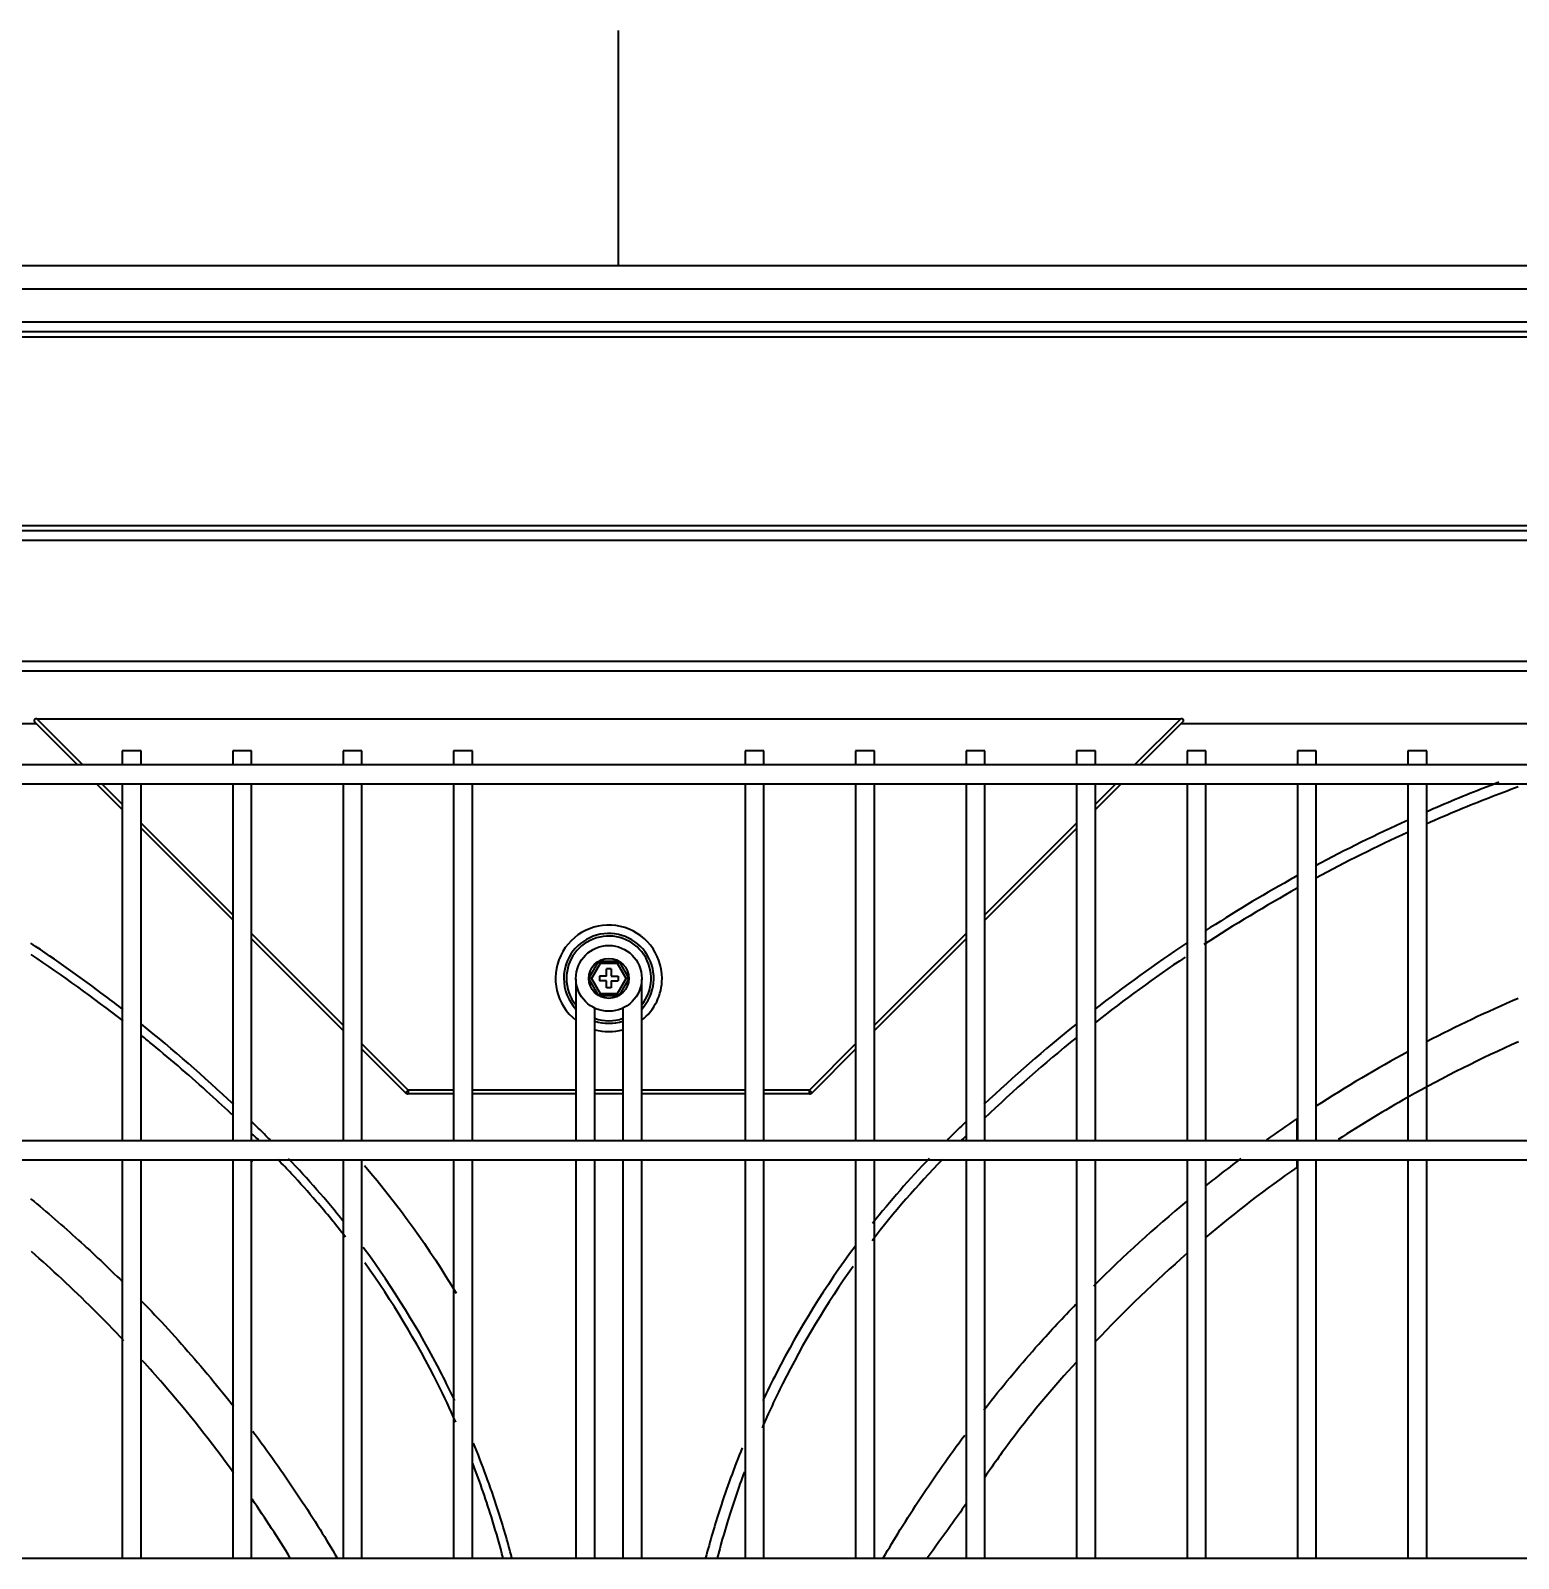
# Model space of a CAD drawing. Extents: x 58467 to 79089, y -33726 to -17391.
# Drawn here: x 72324.91 to 72356.55, y -19709.47 to -19676.97 of the extents above; entities that cross this region are included whole.
import ezdxf

# ---------------------------------------------------------------- set-up
doc = ezdxf.new("R2010")
doc.units = 0
doc.header["$LTSCALE"] = 100
doc.layers.add('+ENTE-ST-DOSEME USTU KONDDRENAJ', color=110, linetype='DOSEMEUSTUKONDENSDRENAJ_LINE', lineweight=40)
doc.linetypes.add('DOSEMEUSTUKONDENSDRENAJ_LINE', pattern='A,300,-40,["CD",Standard,S=15,R=0,X=-35,Y=-7.5],0', length=340)

# ---------------------------------------------------------------- blocks, each defined once
blk = doc.blocks.new('4. KAT SOL')
at = {"color": 3}
for p, q in [((54125.214, -32383.052, -3.539), (54125.214, -32378.052, -3.539)), ((54067.032, -32383.052, -3.539), (54183.034, -32383.052, -3.539)), ((54183.034, -32383.552, -3.539), (54067.032, -32383.552, -3.539)), ((54072.439, -32384.248, -3.539), (54177.584, -32384.248, -3.539)), ((54177.584, -32384.46, -3.539), (54072.439, -32384.46, -3.539)), ((54177.584, -32384.572, -3.539), (54072.439, -32384.572, -3.539)), ((54072.439, -32388.577, -3.539), (54177.584, -32388.577, -3.539)), ((54072.439, -32388.689, -3.539), (54177.584, -32388.689, -3.539)), ((54177.584, -32388.901, -3.539), (54072.439, -32388.901, -3.539)), ((54072.432, -32391.468, -3.539), (54177.59, -32391.468, -3.539)), ((54177.438, -32391.681, -3.539), (54072.585, -32391.681, -3.539)), ((54102.012, -32392.792, -3.539), (54112.834, -32392.792, -3.539)), ((54113.714, -32393.673, -3.539), (54112.814, -32392.772, -3.539)), ((54112.847, -32392.692, -3.539), (54137.175, -32392.692, -3.539)), ((54113.827, -32393.673, -3.539), (54112.847, -32392.692, -3.539)), ((54137.175, -32392.692, -3.539), (54136.195, -32393.673, -3.539)), ((54137.209, -32392.772, -3.539), (54136.308, -32393.673, -3.539)), ((54137.189, -32392.792, -3.539), (54148.01, -32392.792, -3.539)), ((54114.662, -32393.373, -3.539), (54114.662, -32393.673, -3.539)), ((54115.062, -32393.373, -3.539), (54114.662, -32393.373, -3.539)), ((54115.062, -32393.673, -3.539), (54115.062, -32393.373, -3.539)), ((54117.012, -32393.373, -3.539), (54117.012, -32393.673, -3.539)), ((54117.412, -32393.373, -3.539), (54117.012, -32393.373, -3.539)), ((54117.412, -32393.673, -3.539), (54117.412, -32393.373, -3.539)), ((54119.362, -32393.373, -3.539), (54119.362, -32393.673, -3.539)), ((54119.762, -32393.373, -3.539), (54119.362, -32393.373, -3.539)), ((54119.762, -32393.673, -3.539), (54119.762, -32393.373, -3.539)), ((54121.711, -32393.373, -3.539), (54121.711, -32393.673, -3.539)), ((54122.111, -32393.373, -3.539), (54121.711, -32393.373, -3.539)), ((54122.111, -32393.673, -3.539), (54122.111, -32393.373, -3.539)), ((54127.91, -32393.373, -3.539), (54127.91, -32393.673, -3.539)), ((54128.31, -32393.373, -3.539), (54127.91, -32393.373, -3.539)), ((54128.31, -32393.673, -3.539), (54128.31, -32393.373, -3.539)), ((54130.26, -32393.373, -3.539), (54130.26, -32393.673, -3.539)), ((54130.66, -32393.373, -3.539), (54130.26, -32393.373, -3.539)), ((54130.66, -32393.673, -3.539), (54130.66, -32393.373, -3.539)), ((54132.61, -32393.373, -3.539), (54132.61, -32393.673, -3.539)), ((54133.01, -32393.373, -3.539), (54132.61, -32393.373, -3.539)), ((54133.01, -32393.673, -3.539), (54133.01, -32393.373, -3.539)), ((54134.959, -32393.373, -3.539), (54134.959, -32393.673, -3.539)), ((54135.359, -32393.373, -3.539), (54134.959, -32393.373, -3.539)), ((54135.359, -32393.673, -3.539), (54135.359, -32393.373, -3.539)), ((54137.309, -32393.373, -3.539), (54137.309, -32393.673, -3.539)), ((54137.709, -32393.373, -3.539), (54137.309, -32393.373, -3.539)), ((54137.709, -32393.673, -3.539), (54137.709, -32393.373, -3.539)), ((54139.658, -32393.373, -3.539), (54139.658, -32393.673, -3.539)), ((54140.058, -32393.373, -3.539), (54139.658, -32393.373, -3.539)), ((54140.058, -32393.673, -3.539), (54140.058, -32393.373, -3.539)), ((54142.008, -32393.373, -3.539), (54142.008, -32393.673, -3.539)), ((54142.408, -32393.373, -3.539), (54142.008, -32393.373, -3.539)), ((54142.408, -32393.673, -3.539), (54142.408, -32393.373, -3.539)), ((54177.76, -32393.673, -3.539), (54072.305, -32393.673, -3.539)), ((54072.305, -32394.073, -3.539), (54177.76, -32394.073, -3.539)), ((54114.662, -32394.621, -3.539), (54114.114, -32394.073, -3.539)), ((54114.662, -32394.508, -3.539), (54114.227, -32394.073, -3.539)), ((54114.662, -32394.073, -3.539), (54114.662, -32401.672, -3.539)), ((54115.062, -32401.672, -3.539), (54115.062, -32394.073, -3.539)), ((54117.012, -32394.073, -3.539), (54117.012, -32401.672, -3.539)), ((54117.412, -32401.672, -3.539), (54117.412, -32394.073, -3.539)), ((54119.362, -32394.073, -3.539), (54119.362, -32401.672, -3.539)), ((54119.762, -32401.672, -3.539), (54119.762, -32394.073, -3.539)), ((54121.711, -32394.073, -3.539), (54121.711, -32401.672, -3.539)), ((54122.111, -32401.672, -3.539), (54122.111, -32394.073, -3.539)), ((54127.91, -32394.073, -3.539), (54127.91, -32401.672, -3.539)), ((54128.31, -32401.672, -3.539), (54128.31, -32394.073, -3.539)), ((54130.26, -32394.073, -3.539), (54130.26, -32401.672, -3.539)), ((54130.66, -32401.672, -3.539), (54130.66, -32394.073, -3.539)), ((54132.61, -32394.073, -3.539), (54132.61, -32401.672, -3.539)), ((54133.01, -32401.672, -3.539), (54133.01, -32394.073, -3.539)), ((54134.959, -32394.073, -3.539), (54134.959, -32401.672, -3.539)), ((54135.359, -32401.672, -3.539), (54135.359, -32394.073, -3.539)), ((54135.795, -32394.073, -3.539), (54135.359, -32394.509, -3.539)), ((54135.908, -32394.073, -3.539), (54135.359, -32394.622, -3.539)), ((54137.309, -32394.073, -3.539), (54137.309, -32401.672, -3.539)), ((54137.709, -32401.672, -3.539), (54137.709, -32394.073, -3.539)), ((54139.658, -32394.073, -3.539), (54139.658, -32401.672, -3.539)), ((54140.058, -32401.672, -3.539), (54140.058, -32394.073, -3.539)), ((54142.008, -32394.073, -3.539), (54142.008, -32401.672, -3.539)), ((54142.408, -32401.672, -3.539), (54142.408, -32394.073, -3.539)), ((54117.012, -32396.858, -3.539), (54115.062, -32394.908, -3.539)), ((54117.012, -32396.971, -3.539), (54115.062, -32395.021, -3.539)), ((54134.959, -32394.909, -3.539), (54133.01, -32396.858, -3.539)), ((54134.959, -32395.022, -3.539), (54133.01, -32396.972, -3.539)), ((54119.362, -32399.207, -3.539), (54117.412, -32397.258, -3.539)), ((54119.362, -32399.32, -3.539), (54117.412, -32397.371, -3.539)), ((54132.61, -32397.258, -3.539), (54130.66, -32399.208, -3.539)), ((54132.61, -32397.371, -3.539), (54130.66, -32399.321, -3.539)), ((54124.586, -32398.213, -3.539), (54124.799, -32397.845, -3.539)), ((54124.828, -32397.895, -3.539), (54124.644, -32398.213, -3.539)), ((54124.799, -32397.845, -3.539), (54125.224, -32397.845, -3.539)), ((54124.828, -32397.895, -3.539), (54124.799, -32397.845, -3.539)), ((54125.195, -32397.895, -3.539), (54124.828, -32397.895, -3.539)), ((54125.061, -32398.013, -3.539), (54124.961, -32398.013, -3.539)), ((54124.961, -32398.163, -3.539), (54124.961, -32398.013, -3.539)), ((54125.061, -32398.013, -3.539), (54125.061, -32398.163, -3.539)), ((54125.224, -32397.845, -3.539), (54125.195, -32397.895, -3.539)), ((54125.378, -32398.213, -3.539), (54125.195, -32397.895, -3.539)), ((54125.224, -32397.845, -3.539), (54125.436, -32398.213, -3.539)), ((54124.311, -32398.227, -3.539), (54124.311, -32399.606, -3.539)), ((54124.799, -32398.581, -3.539), (54124.586, -32398.213, -3.539)), ((54124.644, -32398.213, -3.539), (54124.586, -32398.213, -3.539)), ((54124.644, -32398.213, -3.539), (54124.828, -32398.531, -3.539)), ((54124.811, -32398.163, -3.539), (54124.811, -32398.263, -3.539)), ((54124.961, -32398.163, -3.539), (54124.811, -32398.163, -3.539)), ((54124.961, -32398.263, -3.539), (54124.811, -32398.263, -3.539)), ((54124.961, -32398.413, -3.539), (54124.961, -32398.263, -3.539)), ((54125.061, -32398.163, -3.539), (54125.211, -32398.163, -3.539)), ((54125.061, -32398.263, -3.539), (54125.061, -32398.413, -3.539)), ((54125.061, -32398.263, -3.539), (54125.211, -32398.263, -3.539)), ((54125.195, -32398.531, -3.539), (54125.378, -32398.213, -3.539)), ((54125.211, -32398.163, -3.539), (54125.211, -32398.263, -3.539)), ((54125.436, -32398.213, -3.539), (54125.224, -32398.581, -3.539)), ((54125.436, -32398.213, -3.539), (54125.378, -32398.213, -3.539)), ((54125.711, -32399.606, -3.539), (54125.711, -32398.231, -3.539)), ((54124.828, -32398.531, -3.539), (54124.799, -32398.581, -3.539)), ((54125.224, -32398.581, -3.539), (54124.799, -32398.581, -3.539)), ((54124.828, -32398.531, -3.539), (54125.195, -32398.531, -3.539)), ((54125.061, -32398.413, -3.539), (54124.961, -32398.413, -3.539)), ((54125.224, -32398.581, -3.539), (54125.195, -32398.531, -3.539)), ((54124.711, -32399.606, -3.539), (54124.711, -32398.845, -3.539)), ((54125.311, -32398.845, -3.539), (54125.311, -32399.606, -3.539)), ((54120.746, -32400.591, -3.539), (54119.761, -32399.607, -3.539)), ((54124.311, -32399.606, -3.539), (54124.311, -32399.889, -3.539)), ((54124.711, -32399.889, -3.539), (54124.711, -32399.606, -3.539)), ((54125.311, -32399.606, -3.539), (54125.311, -32399.889, -3.539)), ((54125.711, -32399.889, -3.539), (54125.711, -32399.606, -3.539)), ((54130.26, -32399.608, -3.539), (54129.277, -32400.591, -3.539)), ((54120.689, -32400.648, -3.539), (54119.761, -32399.72, -3.539)), ((54124.311, -32399.889, -3.539), (54124.311, -32400.254, -3.539)), ((54124.311, -32399.889, -3.539), (54124.311, -32399.889, -3.539)), ((54124.711, -32400.254, -3.539), (54124.711, -32399.889, -3.539)), ((54125.311, -32399.889, -3.539), (54125.311, -32400.254, -3.539)), ((54125.711, -32400.254, -3.539), (54125.711, -32399.889, -3.539)), ((54130.26, -32399.721, -3.539), (54129.333, -32400.648, -3.539)), ((54124.311, -32400.254, -3.539), (54124.311, -32400.537, -3.539)), ((54124.311, -32400.254, -3.539), (54124.311, -32400.254, -3.539)), ((54124.711, -32400.537, -3.539), (54124.711, -32400.254, -3.539)), ((54125.311, -32400.254, -3.539), (54125.311, -32400.537, -3.539)), ((54125.711, -32400.537, -3.539), (54125.711, -32400.254, -3.539)), ((54120.689, -32400.648, -3.539), (54120.746, -32400.591, -3.539)), ((54121.711, -32400.591, -3.539), (54120.746, -32400.591, -3.539)), ((54120.746, -32400.591, -3.539), (54120.746, -32400.671, -3.539)), ((54124.311, -32400.591, -3.539), (54122.111, -32400.591, -3.539)), ((54124.311, -32400.537, -3.539), (54124.311, -32401.671, -3.539)), ((54124.711, -32401.671, -3.539), (54124.711, -32400.537, -3.539)), ((54125.311, -32400.591, -3.539), (54124.711, -32400.591, -3.539)), ((54125.311, -32400.537, -3.539), (54125.311, -32401.672, -3.539)), ((54125.711, -32401.672, -3.539), (54125.711, -32400.537, -3.539)), ((54127.91, -32400.591, -3.539), (54125.711, -32400.591, -3.539)), ((54129.277, -32400.591, -3.539), (54128.31, -32400.591, -3.539)), ((54129.277, -32400.591, -3.539), (54129.333, -32400.648, -3.539)), ((54129.277, -32400.671, -3.539), (54129.277, -32400.591, -3.539)), ((54121.711, -32400.671, -3.539), (54120.746, -32400.671, -3.539)), ((54124.311, -32400.671, -3.539), (54122.111, -32400.671, -3.539)), ((54125.311, -32400.671, -3.539), (54124.711, -32400.671, -3.539)), ((54127.91, -32400.671, -3.539), (54125.711, -32400.671, -3.539)), ((54129.277, -32400.671, -3.539), (54128.31, -32400.671, -3.539)), ((54139.654, -32401.672, -3.539), (54139.654, -32401.2, -3.539)), ((54184.259, -32401.671, -3.539), (54065.897, -32401.671, -3.539)), ((54065.897, -32402.071, -3.539), (54184.259, -32402.071, -3.539)), ((54114.662, -32402.072, -3.539), (54114.662, -32410.551, -3.539)), ((54115.062, -32410.551, -3.539), (54115.062, -32402.072, -3.539)), ((54117.012, -32402.072, -3.539), (54117.012, -32410.551, -3.539)), ((54117.412, -32410.551, -3.539), (54117.412, -32402.072, -3.539)), ((54119.362, -32402.072, -3.539), (54119.362, -32410.551, -3.539)), ((54119.762, -32410.551, -3.539), (54119.762, -32402.072, -3.539)), ((54121.711, -32402.072, -3.539), (54121.711, -32410.551, -3.539)), ((54122.111, -32410.551, -3.539), (54122.111, -32402.072, -3.539)), ((54124.311, -32402.071, -3.539), (54124.311, -32410.55, -3.539)), ((54124.711, -32410.55, -3.539), (54124.711, -32402.071, -3.539)), ((54125.311, -32402.072, -3.539), (54125.311, -32410.55, -3.539)), ((54125.711, -32410.55, -3.539), (54125.711, -32402.072, -3.539)), ((54127.91, -32402.072, -3.539), (54127.91, -32410.551, -3.539)), ((54128.31, -32410.551, -3.539), (54128.31, -32402.072, -3.539)), ((54130.26, -32402.072, -3.539), (54130.26, -32410.551, -3.539)), ((54130.66, -32410.551, -3.539), (54130.66, -32402.072, -3.539)), ((54132.61, -32402.072, -3.539), (54132.61, -32410.551, -3.539)), ((54133.01, -32410.551, -3.539), (54133.01, -32402.072, -3.539)), ((54134.959, -32402.072, -3.539), (54134.959, -32410.551, -3.539)), ((54135.359, -32410.551, -3.539), (54135.359, -32402.072, -3.539)), ((54137.309, -32402.072, -3.539), (54137.309, -32410.551, -3.539)), ((54137.709, -32410.551, -3.539), (54137.709, -32402.072, -3.539)), ((54139.654, -32402.226, -3.539), (54139.654, -32402.071, -3.539)), ((54139.658, -32402.072, -3.539), (54139.658, -32410.551, -3.539)), ((54140.058, -32410.551, -3.539), (54140.058, -32402.072, -3.539)), ((54142.008, -32402.072, -3.539), (54142.008, -32410.551, -3.539)), ((54142.408, -32410.551, -3.539), (54142.408, -32402.072, -3.539)), ((54184.259, -32410.55, -3.539), (54065.897, -32410.55, -3.539))]:
    blk.add_line(p, q, dxfattribs=at)
for radius in [0.7, 0.425, 0.425]:
    blk.add_circle((54125.011, -32398.213, -3.539), radius, dxfattribs=at)
for centre, radius, start, end in [((54125.011, -32398.213, -3.539), 1.133, 0, 231.8569), ((54125.011, -32398.213, -3.539), 0.956, 317.0195, 180), ((54125.011, -32398.213, -3.539), 0.9, 321.0356, 180), ((54125.011, -32398.213, -3.539), 0.956, 180, 222.9806), ((54125.011, -32398.213, -3.539), 0.9, 180, 218.9588), ((54125.011, -32398.213, -3.539), 1.133, 308.1375, 0), ((54125.011, -32398.213, -3.539), 0.9, 250.5432, 289.457), ((54125.011, -32398.213, -3.539), 0.956, 251.7356, 288.2643), ((54125.011, -32398.213, -3.539), 1.133, 254.6551, 285.3394), ((54120.746, -32400.591, -3.539), 0.08, 225, 270), ((54129.277, -32400.591, -3.539), 0.08, 270, 315)]:
    blk.add_arc(centre, radius, start, end, dxfattribs=at)
for centre, major_axis in [((54112.927, -32392.772, -3.539), (0.137, -0.057)), ((54137.095, -32392.772, -3.539), (-0.137, -0.057))]:
    blk.add_ellipse(centre, major_axis=major_axis, ratio=0.414214, start_param=2.356194, end_param=3.926991, dxfattribs=at)
for points, knots in [([(54143.944, -32394.042, -3.539), (54143.841, -32394.081, -3.539), (54143.738, -32394.12, -3.539), (54143.219, -32394.323, -3.539), (54142.804, -32394.495, -3.539), (54142.393, -32394.676, -3.539)], [0, 0, 0, 0, 0.197193, 0.197193, 1, 1, 1, 1]), ([(54144.353, -32394.141, -3.539), (54143.935, -32394.294, -3.539), (54143.519, -32394.456, -3.539), (54142.869, -32394.725, -3.539), (54142.632, -32394.826, -3.539), (54142.397, -32394.93, -3.539)], [0, 0, 0, 0, 0.635021, 0.635021, 1, 1, 1, 1]), ([(54139.647, -32396.034, -3.539), (54139.596, -32396.062, -3.539), (54139.545, -32396.091, -3.539), (54138.88, -32396.463, -3.539), (54138.28, -32396.825, -3.539), (54137.693, -32397.205, -3.539)], [0, 0, 0, 0, 0.077105, 0.077105, 1, 1, 1, 1]), ([(54114.68, -32398.878, -3.539), (54114.557, -32398.782, -3.539), (54114.433, -32398.687, -3.539), (54113.791, -32398.201, -3.539), (54113.261, -32397.825, -3.539), (54112.72, -32397.464, -3.539)], [0, 0, 0, 0, 0.194449, 0.194449, 1, 1, 1, 1]), ([(54117.03, -32401.139, -3.539), (54116.866, -32400.984, -3.539), (54116.7, -32400.831, -3.539), (54116.132, -32400.316, -3.539), (54115.724, -32399.963, -3.539), (54115.231, -32399.558, -3.539), (54115.154, -32399.496, -3.539), (54115.077, -32399.434, -3.539)], [0, 0, 0, 0, 0.260082, 0.260082, 0.885277, 0.885277, 1, 1, 1, 1]), ([(54144.357, -32399.563, -3.539), (54143.568, -32399.914, -3.539), (54142.279, -32400.558, -3.539), (54141.012, -32401.323, -3.539), (54140.524, -32401.639, -3.539)], [0, 0, 0, 0, 0.61117, 1, 1, 1, 1]), ([(54119.412, -32403.718, -3.539), (54119.212, -32403.459, -3.539), (54119.005, -32403.205, -3.539), (54118.619, -32402.757, -3.539), (54118.444, -32402.561, -3.539), (54118.168, -32402.267, -3.539), (54118.071, -32402.165, -3.539), (54117.973, -32402.064, -3.539)], [0, 0, 0, 0, 0.449884, 0.449884, 0.8085, 0.8085, 1, 1, 1, 1]), ([(54138.456, -32402.043, -3.539), (54138.301, -32402.159, -3.539), (54138.147, -32402.276, -3.539), (54137.896, -32402.472, -3.539), (54137.798, -32402.55, -3.539), (54137.7, -32402.628, -3.539)], [0, 0, 0, 0, 0.608126, 0.608126, 1, 1, 1, 1]), ([(54112.715, -32402.9, -3.539), (54113.062, -32403.185, -3.539), (54113.401, -32403.479, -3.539), (54114.051, -32404.068, -3.539), (54114.36, -32404.36, -3.539), (54114.667, -32404.664, -3.539)], [0, 0, 0, 0, 0.511236, 0.511236, 1, 1, 1, 1]), ([(54114.699, -32405.919, -3.539), (54114.276, -32405.472, -3.539), (54113.632, -32404.834, -3.539), (54112.953, -32404.216, -3.539), (54112.735, -32404.025, -3.539)], [0, 0, 0, 0, 0.68539, 1, 1, 1, 1]), ([(54121.733, -32407.19, -3.539), (54121.644, -32407.002, -3.539), (54121.552, -32406.815, -3.539), (54120.983, -32405.702, -3.539), (54120.428, -32404.804, -3.539), (54119.802, -32403.954, -3.539), (54119.793, -32403.941, -3.539), (54119.784, -32403.929, -3.539)], [0, 0, 0, 0, 0.165073, 0.165073, 0.987864, 0.987864, 1, 1, 1, 1]), ([(54130.248, -32403.913, -3.539), (54129.621, -32404.759, -3.539), (54129.064, -32405.657, -3.539), (54128.477, -32406.799, -3.539), (54128.381, -32406.994, -3.539), (54128.288, -32407.192, -3.539)], [0, 0, 0, 0, 0.829987, 0.829987, 1, 1, 1, 1]), ([(54121.756, -32407.649, -3.539), (54121.635, -32407.375, -3.539), (54121.508, -32407.104, -3.539), (54120.924, -32405.938, -3.539), (54120.406, -32405.08, -3.539), (54119.819, -32404.263, -3.539)], [0, 0, 0, 0, 0.228133, 0.228133, 1, 1, 1, 1]), ([(54130.207, -32404.339, -3.539), (54129.643, -32405.133, -3.539), (54129.143, -32405.966, -3.539), (54128.553, -32407.145, -3.539), (54128.408, -32407.457, -3.539), (54128.27, -32407.774, -3.539)], [0, 0, 0, 0, 0.739872, 0.739872, 1, 1, 1, 1]), ([(54115.075, -32405.079, -3.539), (54115.168, -32405.174, -3.539), (54115.456, -32405.473, -3.539), (54115.924, -32405.986, -3.539), (54116.472, -32406.62, -3.539), (54116.835, -32407.066, -3.539), (54117.018, -32407.299, -3.539), (54117.03, -32407.313, -3.539)], [0, 0, 0, 0, 0.134617, 0.418834, 0.70095, 0.980961, 1, 1, 1, 1]), ([(54132.99, -32407.392, -3.539), (54133.022, -32407.351, -3.539), (54133.397, -32406.872, -3.539), (54134.034, -32406.108, -3.539), (54134.68, -32405.423, -3.539), (54134.947, -32405.145, -3.539)], [0, 0, 0, 0, 0.052501, 0.612417, 1, 1, 1, 1]), ([(54117.031, -32408.731, -3.539), (54116.564, -32408.085, -3.539), (54115.928, -32407.28, -3.539), (54115.237, -32406.502, -3.539), (54115.088, -32406.338, -3.539)], [0, 0, 0, 0, 0.788206, 1, 1, 1, 1]), ([(54134.95, -32406.381, -3.539), (54134.484, -32406.891, -3.539), (54133.812, -32407.682, -3.539), (54133.205, -32408.537, -3.539), (54133.008, -32408.82, -3.539)], [0, 0, 0, 0, 0.672281, 1, 1, 1, 1]), ([(54117.439, -32407.846, -3.539), (54117.459, -32407.872, -3.539), (54117.642, -32408.117, -3.539), (54117.979, -32408.584, -3.539), (54118.437, -32409.256, -3.539), (54118.853, -32409.905, -3.539), (54119.112, -32410.334, -3.539), (54119.229, -32410.533, -3.539)], [0, 0, 0, 0, 0.030003, 0.283624, 0.535302, 0.785046, 1, 1, 1, 1]), ([(54122.952, -32410.543, -3.539), (54122.859, -32410.19, -3.539), (54122.757, -32409.842, -3.539), (54122.493, -32409.024, -3.539), (54122.322, -32408.557, -3.539), (54122.133, -32408.096, -3.539)], [0, 0, 0, 0, 0.420981, 0.420981, 1, 1, 1, 1]), ([(54130.852, -32410.533, -3.539), (54130.969, -32410.333, -3.539), (54131.368, -32409.673, -3.539), (54131.943, -32408.802, -3.539), (54132.419, -32408.145, -3.539), (54132.582, -32407.927, -3.539)], [0, 0, 0, 0, 0.221999, 0.739418, 1, 1, 1, 1]), ([(54127.849, -32408.195, -3.539), (54127.677, -32408.621, -3.539), (54127.52, -32409.052, -3.539), (54127.266, -32409.834, -3.539), (54127.164, -32410.185, -3.539), (54127.071, -32410.539, -3.539)], [0, 0, 0, 0, 0.555539, 0.555539, 1, 1, 1, 1]), ([(54122.765, -32410.548, -3.539), (54122.695, -32410.279, -3.539), (54122.619, -32410.01, -3.539), (54122.413, -32409.338, -3.539), (54122.274, -32408.934, -3.539), (54122.121, -32408.535, -3.539)], [0, 0, 0, 0, 0.398194, 0.398194, 1, 1, 1, 1]), ([(54127.894, -32408.711, -3.539), (54127.767, -32409.052, -3.539), (54127.65, -32409.397, -3.539), (54127.462, -32410.009, -3.539), (54127.386, -32410.278, -3.539), (54127.316, -32410.547, -3.539)], [0, 0, 0, 0, 0.563574, 0.563574, 1, 1, 1, 1]), ([(54132.612, -32409.388, -3.539), (54132.503, -32409.544, -3.539), (54132.231, -32409.931, -3.539), (54131.947, -32410.314, -3.539), (54131.784, -32410.547, -3.539)], [0, 0, 0, 0, 0.404883, 1, 1, 1, 1])]:
    blk.add_open_spline(points, degree=3, knots=knots, dxfattribs=at)
for points in [[(54141.998, -32394.852, -3.539), (54141.336, -32395.153, -3.539), (54140.683, -32395.475, -3.539), (54140.045, -32395.817, -3.539)], [(54141.999, -32395.109, -3.539), (54141.341, -32395.411, -3.539), (54140.689, -32395.735, -3.539), (54140.05, -32396.08, -3.539)], [(54139.653, -32396.297, -3.539), (54138.977, -32396.674, -3.539), (54138.315, -32397.073, -3.539), (54137.67, -32397.494, -3.539)], [(54114.68, -32399.118, -3.539), (54114.046, -32398.623, -3.539), (54113.395, -32398.152, -3.539), (54112.728, -32397.704, -3.539)], [(54137.296, -32397.466, -3.539), (54136.626, -32397.913, -3.539), (54135.974, -32398.383, -3.539), (54135.34, -32398.878, -3.539)], [(54137.269, -32397.761, -3.539), (54136.613, -32398.203, -3.539), (54135.974, -32398.668, -3.539), (54135.352, -32399.156, -3.539)], [(54144.352, -32398.64, -3.539), (54143.689, -32398.925, -3.539), (54143.039, -32399.233, -3.539), (54142.402, -32399.564, -3.539)], [(54117.037, -32400.899, -3.539), (54116.403, -32400.302, -3.539), (54115.747, -32399.73, -3.539), (54115.069, -32399.186, -3.539)], [(54134.944, -32399.192, -3.539), (54134.273, -32399.731, -3.539), (54133.621, -32400.299, -3.539), (54132.99, -32400.895, -3.539)], [(54134.948, -32399.478, -3.539), (54134.277, -32400.022, -3.539), (54133.626, -32400.593, -3.539), (54132.997, -32401.19, -3.539)], [(54142.005, -32399.775, -3.539), (54141.339, -32400.135, -3.539), (54140.687, -32400.522, -3.539), (54140.05, -32400.934, -3.539)], [(54117.762, -32401.605, -3.539), (54117.651, -32401.493, -3.539), (54117.539, -32401.382, -3.539), (54117.426, -32401.273, -3.539)], [(54132.597, -32401.27, -3.539), (54132.484, -32401.381, -3.539), (54132.371, -32401.492, -3.539), (54132.259, -32401.605, -3.539)], [(54139.652, -32401.196, -3.539), (54139.433, -32401.343, -3.539), (54139.215, -32401.494, -3.539), (54138.999, -32401.647, -3.539)], [(54117.575, -32401.666, -3.539), (54117.524, -32401.616, -3.539), (54117.473, -32401.566, -3.539), (54117.422, -32401.516, -3.539)], [(54117.826, -32401.668, -3.539), (54117.805, -32401.646, -3.539), (54117.784, -32401.625, -3.539), (54117.762, -32401.605, -3.539)], [(54132.259, -32401.605, -3.539), (54132.238, -32401.625, -3.539), (54132.217, -32401.646, -3.539), (54132.196, -32401.666, -3.539)], [(54132.603, -32401.571, -3.539), (54132.57, -32401.603, -3.539), (54132.538, -32401.635, -3.539), (54132.505, -32401.667, -3.539)], [(54117.401, -32402.115, -3.539), (54117.412, -32402.104, -3.539), (54117.423, -32402.093, -3.539), (54117.434, -32402.082, -3.539)], [(54119.371, -32403.391, -3.539), (54119.003, -32402.927, -3.539), (54118.613, -32402.48, -3.539), (54118.202, -32402.05, -3.539)], [(54119.812, -32402.192, -3.539), (54120.541, -32403.045, -3.539), (54121.193, -32403.952, -3.539), (54121.767, -32404.912, -3.539)], [(54132.108, -32402.064, -3.539), (54131.573, -32402.612, -3.539), (54131.072, -32403.191, -3.539), (54130.609, -32403.794, -3.539)], [(54131.826, -32402.043, -3.539), (54131.401, -32402.487, -3.539), (54130.999, -32402.949, -3.539), (54130.62, -32403.427, -3.539)], [(54139.654, -32402.225, -3.539), (54138.991, -32402.689, -3.539), (54138.338, -32403.189, -3.539), (54137.702, -32403.725, -3.539)], [(54137.304, -32402.95, -3.539), (54136.615, -32403.522, -3.539), (54135.954, -32404.124, -3.539), (54135.321, -32404.757, -3.539)], [(54137.306, -32404.066, -3.539), (54136.635, -32404.654, -3.539), (54135.984, -32405.282, -3.539), (54135.354, -32405.947, -3.539)], [(54118.237, -32410.543, -3.539), (54117.98, -32410.121, -3.539), (54117.708, -32409.703, -3.539), (54117.423, -32409.288, -3.539)]]:
    blk.add_open_spline(points, degree=3, dxfattribs=at)

msp = doc.modelspace()

# ---------------------------------------------------------------- block references
at = {"layer": '+ENTE-ST-DOSEME USTU KONDDRENAJ', "color": 3, "linetype": 'Continuous'}
msp.add_blockref('4. KAT SOL', (18212.194, 12701.082), dxfattribs=at)

doc.saveas('drawing.dxf')
